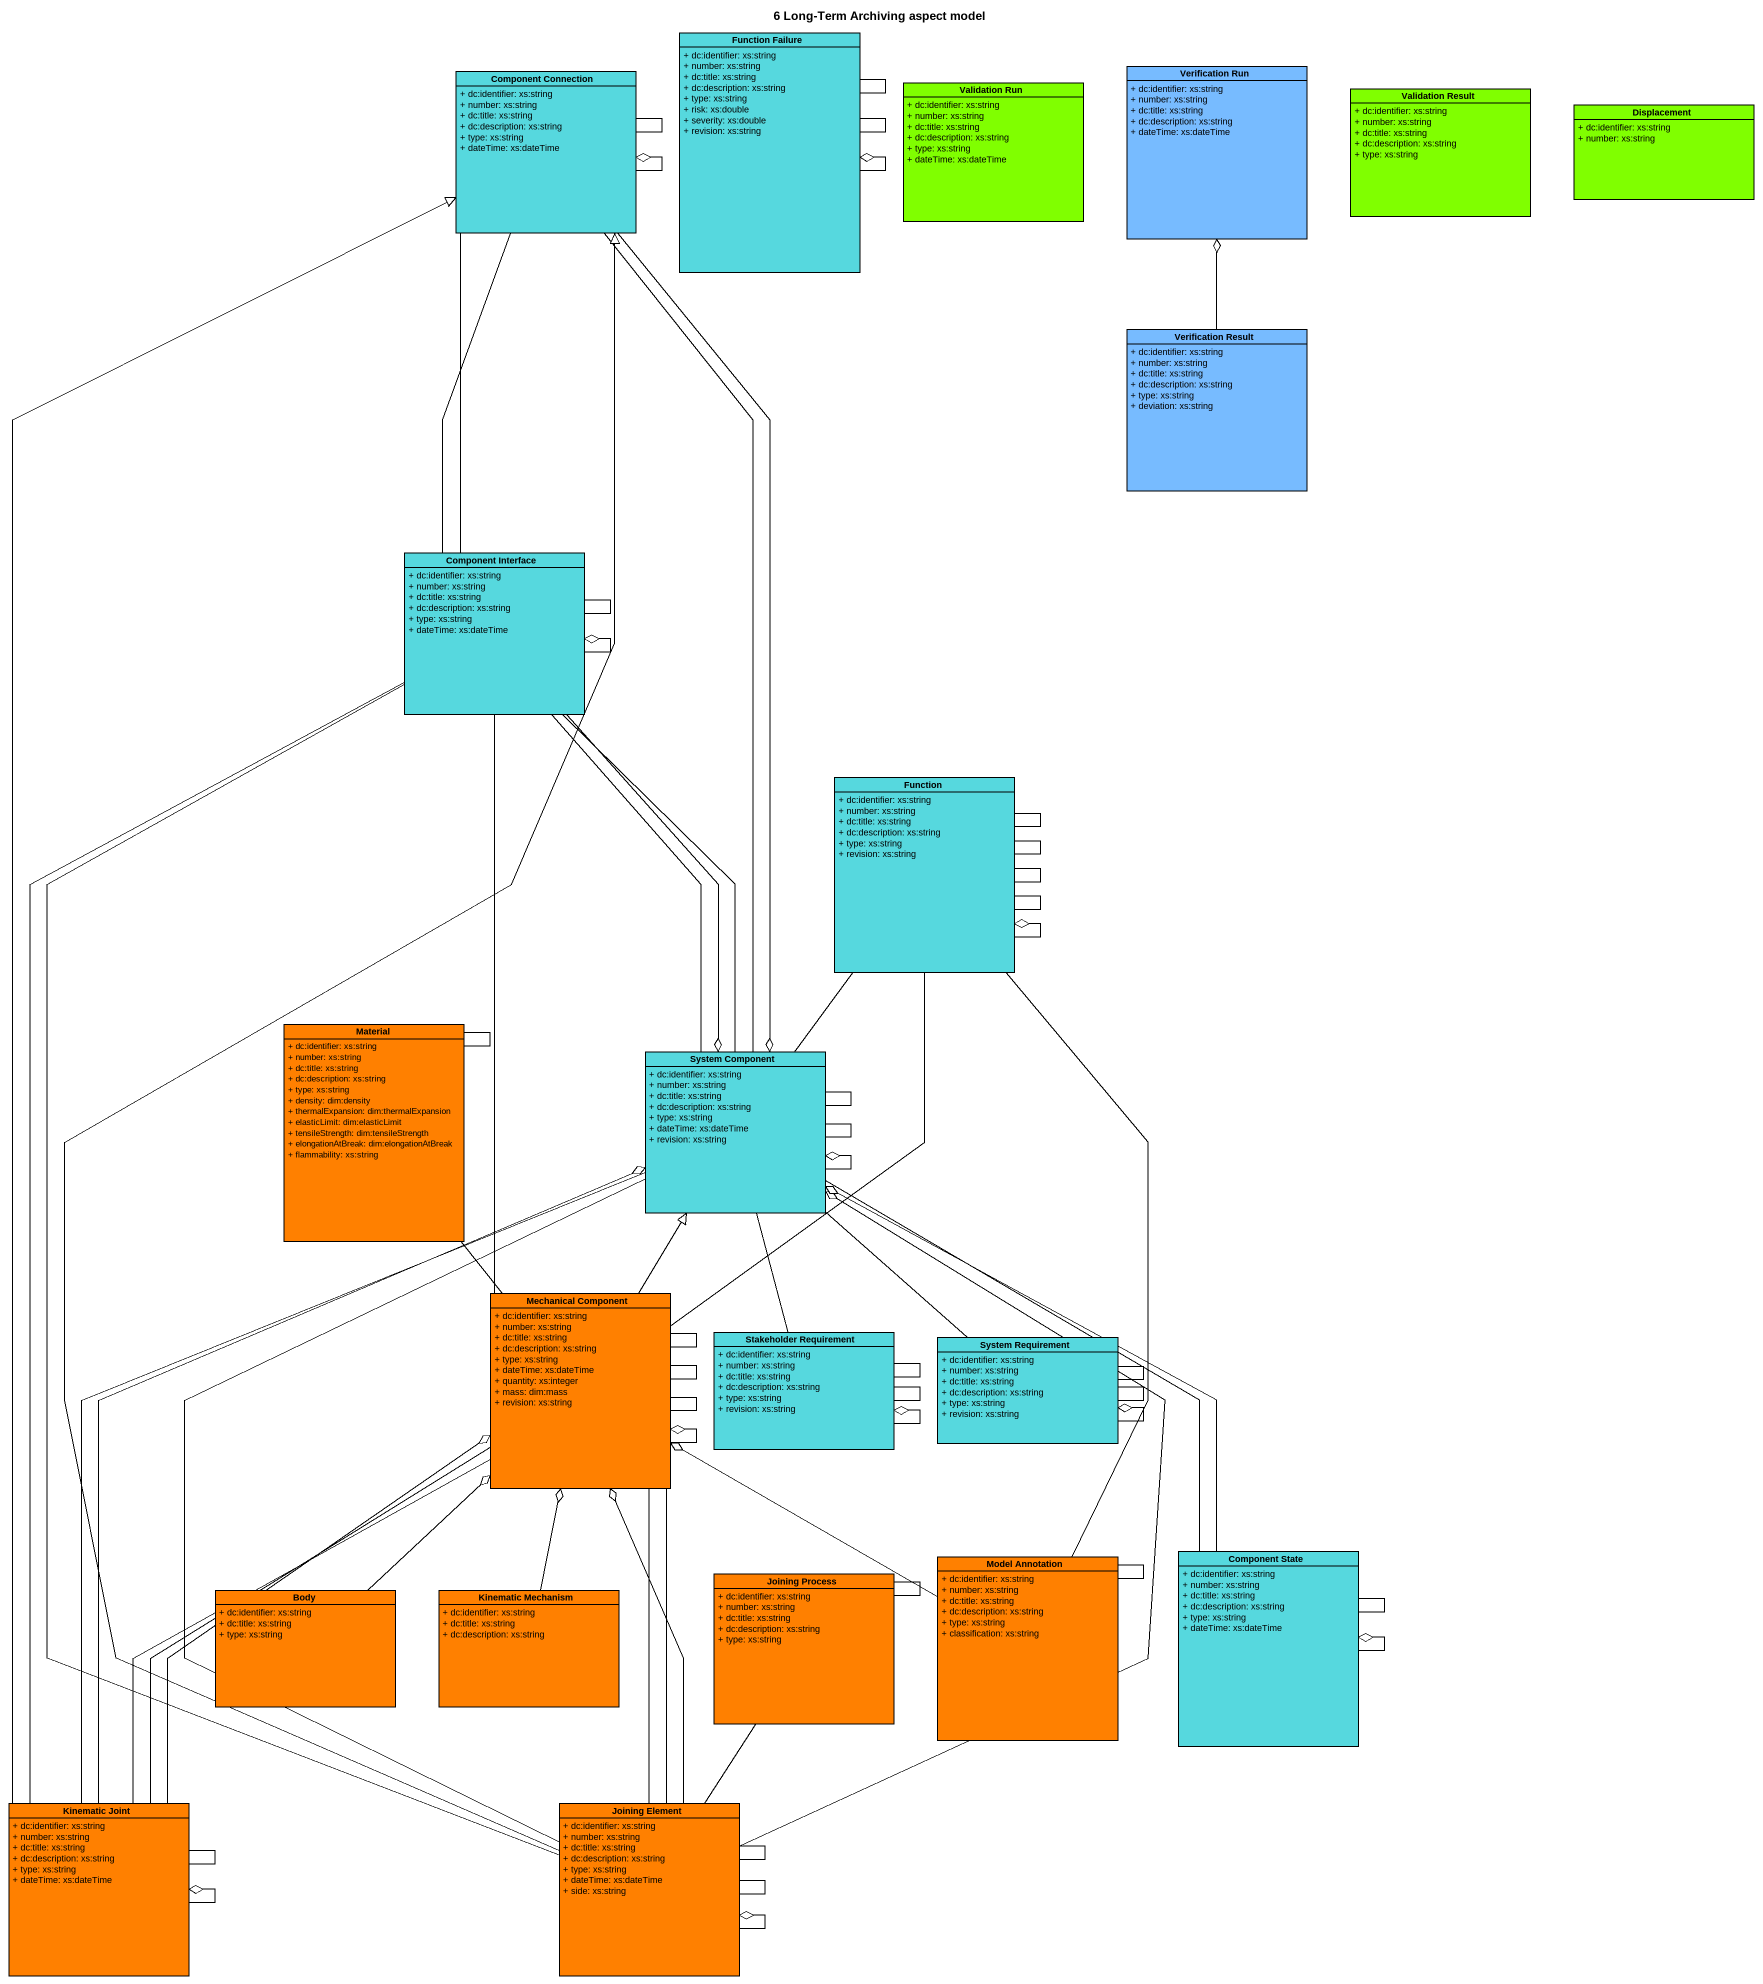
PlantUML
@startuml
title 6 Long-Term Archiving aspect model
hide circle
hide empty members
skinparam classAttributeIconSize 0
class "Function Failure" as Function_Failure #56D8DE {
  + dc:identifier: xs:string
  + number: xs:string
  + dc:title: xs:string
  + dc:description: xs:string
  + type: xs:string
  + risk: xs:double
  + severity: xs:double
  + revision: xs:string
}
class "Component Connection" as Component_Connection #56D8DE {
  + dc:identifier: xs:string
  + number: xs:string
  + dc:title: xs:string
  + dc:description: xs:string
  + type: xs:string
  + dateTime: xs:dateTime
}
class "Validation Run" as Validation_Run #80FF00 {
  + dc:identifier: xs:string
  + number: xs:string
  + dc:title: xs:string
  + dc:description: xs:string
  + type: xs:string
  + dateTime: xs:dateTime
}
class "Verification Run" as Verification_Run #77BBFF {
  + dc:identifier: xs:string
  + number: xs:string
  + dc:title: xs:string
  + dc:description: xs:string
  + dateTime: xs:dateTime
}
class "Validation Result" as Validation_Result #80FF00 {
  + dc:identifier: xs:string
  + number: xs:string
  + dc:title: xs:string
  + dc:description: xs:string
  + type: xs:string
}
class Displacement #80FF00 {
  + dc:identifier: xs:string
  + number: xs:string
}
class "Verification Result" as Verification_Result #77BBFF {
  + dc:identifier: xs:string
  + number: xs:string
  + dc:title: xs:string
  + dc:description: xs:string
  + type: xs:string
  + deviation: xs:string
}
class "Component Interface" as Component_Interface #56D8DE {
  + dc:identifier: xs:string
  + number: xs:string
  + dc:title: xs:string
  + dc:description: xs:string
  + type: xs:string
  + dateTime: xs:dateTime
}
class Function #56D8DE {
  + dc:identifier: xs:string
  + number: xs:string
  + dc:title: xs:string
  + dc:description: xs:string
  + type: xs:string
  + revision: xs:string
}
class Material #FF8000 {
  + dc:identifier: xs:string
  + number: xs:string
  + dc:title: xs:string
  + dc:description: xs:string
  + type: xs:string
  + density: dim:density
  + thermalExpansion: dim:thermalExpansion
  + elasticLimit: dim:elasticLimit
  + tensileStrength: dim:tensileStrength
  + elongationAtBreak: dim:elongationAtBreak
  + flammability: xs:string
}
class "System Component" as System_Component #56D8DE {
  + dc:identifier: xs:string
  + number: xs:string
  + dc:title: xs:string
  + dc:description: xs:string
  + type: xs:string
  + dateTime: xs:dateTime
  + revision: xs:string
}
class "Mechanical Component" as Mechanical_Component #FF8000 {
  + dc:identifier: xs:string
  + number: xs:string
  + dc:title: xs:string
  + dc:description: xs:string
  + type: xs:string
  + dateTime: xs:dateTime
  + quantity: xs:integer
  + mass: dim:mass
  + revision: xs:string
}
class "Stakeholder Requirement" as Stakeholder_Requirement #56D8DE {
  + dc:identifier: xs:string
  + number: xs:string
  + dc:title: xs:string
  + dc:description: xs:string
  + type: xs:string
  + revision: xs:string
}
class "System Requirement" as System_Requirement #56D8DE {
  + dc:identifier: xs:string
  + number: xs:string
  + dc:title: xs:string
  + dc:description: xs:string
  + type: xs:string
  + revision: xs:string
}
class "Joining Process" as Joining_Process #FF8000 {
  + dc:identifier: xs:string
  + number: xs:string
  + dc:title: xs:string
  + dc:description: xs:string
  + type: xs:string
}
class "Model Annotation" as Model_Annotation #FF8000 {
  + dc:identifier: xs:string
  + number: xs:string
  + dc:title: xs:string
  + dc:description: xs:string
  + type: xs:string
  + classification: xs:string
}
class "Component State" as Component_State #56D8DE {
  + dc:identifier: xs:string
  + number: xs:string
  + dc:title: xs:string
  + dc:description: xs:string
  + type: xs:string
  + dateTime: xs:dateTime
}
class Body #FF8000 {
  + dc:identifier: xs:string
  + dc:title: xs:string
  + type: xs:string
}
class "Kinematic Mechanism" as Kinematic_Mechanism #FF8000 {
  + dc:identifier: xs:string
  + dc:title: xs:string
  + dc:description: xs:string
}
class "Kinematic Joint" as Kinematic_Joint #FF8000 {
  + dc:identifier: xs:string
  + number: xs:string
  + dc:title: xs:string
  + dc:description: xs:string
  + type: xs:string
  + dateTime: xs:dateTime
}
class "Joining Element" as Joining_Element #FF8000 {
  + dc:identifier: xs:string
  + number: xs:string
  + dc:title: xs:string
  + dc:description: xs:string
  + type: xs:string
  + dateTime: xs:dateTime
  + side: xs:string
}
Function_Failure -- Function_Failure
Function_Failure -- Function_Failure
Function_Failure --o Function_Failure
Component_Connection -- Component_Connection
Component_Connection --o Component_Connection
Component_Connection -- Component_Interface
Component_Connection -- System_Component
Component_Connection --o System_Component
Verification_Result -up-o Verification_Run
Component_Interface -up- Component_Connection
Component_Interface -- Component_Interface
Component_Interface --o Component_Interface
Component_Interface -- System_Component
Component_Interface --o System_Component
Function -- Function
Function -- Function
Function -- Function
Function -- Function
Function --o Function
Material -- Material
System_Component -up- Component_Interface
System_Component -up- Function
System_Component -- System_Component
System_Component -- System_Component
System_Component --o System_Component
Mechanical_Component -up- Component_Interface
Mechanical_Component -up- Function
Mechanical_Component -up- Material
Mechanical_Component -up-|> System_Component
Mechanical_Component -- Mechanical_Component
Mechanical_Component -- Mechanical_Component
Mechanical_Component -- Mechanical_Component
Mechanical_Component --o Mechanical_Component
Stakeholder_Requirement -up- System_Component
Stakeholder_Requirement -- Stakeholder_Requirement
Stakeholder_Requirement -- Stakeholder_Requirement
Stakeholder_Requirement --o Stakeholder_Requirement
System_Requirement -up- System_Component
System_Requirement -- System_Requirement
System_Requirement -- System_Requirement
System_Requirement --o System_Requirement
Joining_Process -- Joining_Process
Model_Annotation -up- Function
Model_Annotation -left-o Mechanical_Component
Model_Annotation -- Model_Annotation
Component_State -up- System_Component
Component_State -up-o System_Component
Component_State -- Component_State
Component_State --o Component_State
Body -up-o Mechanical_Component
Kinematic_Mechanism -up-o Mechanical_Component
Kinematic_Joint -up-|> Component_Connection
Kinematic_Joint -up- Component_Interface
Kinematic_Joint -up- System_Component
Kinematic_Joint -up-o System_Component
Kinematic_Joint -up- Mechanical_Component
Kinematic_Joint -up- Mechanical_Component
Kinematic_Joint -up-o Mechanical_Component
Kinematic_Joint -- Kinematic_Joint
Kinematic_Joint --o Kinematic_Joint
Joining_Element -up-|> Component_Connection
Joining_Element -up- Component_Interface
Joining_Element -up- System_Component
Joining_Element -up-o System_Component
Joining_Element -up- Mechanical_Component
Joining_Element -up- Mechanical_Component
Joining_Element -up-o Mechanical_Component
Joining_Element -up- Joining_Process
Joining_Element -- Joining_Element
Joining_Element -- Joining_Element
Joining_Element --o Joining_Element
@enduml
